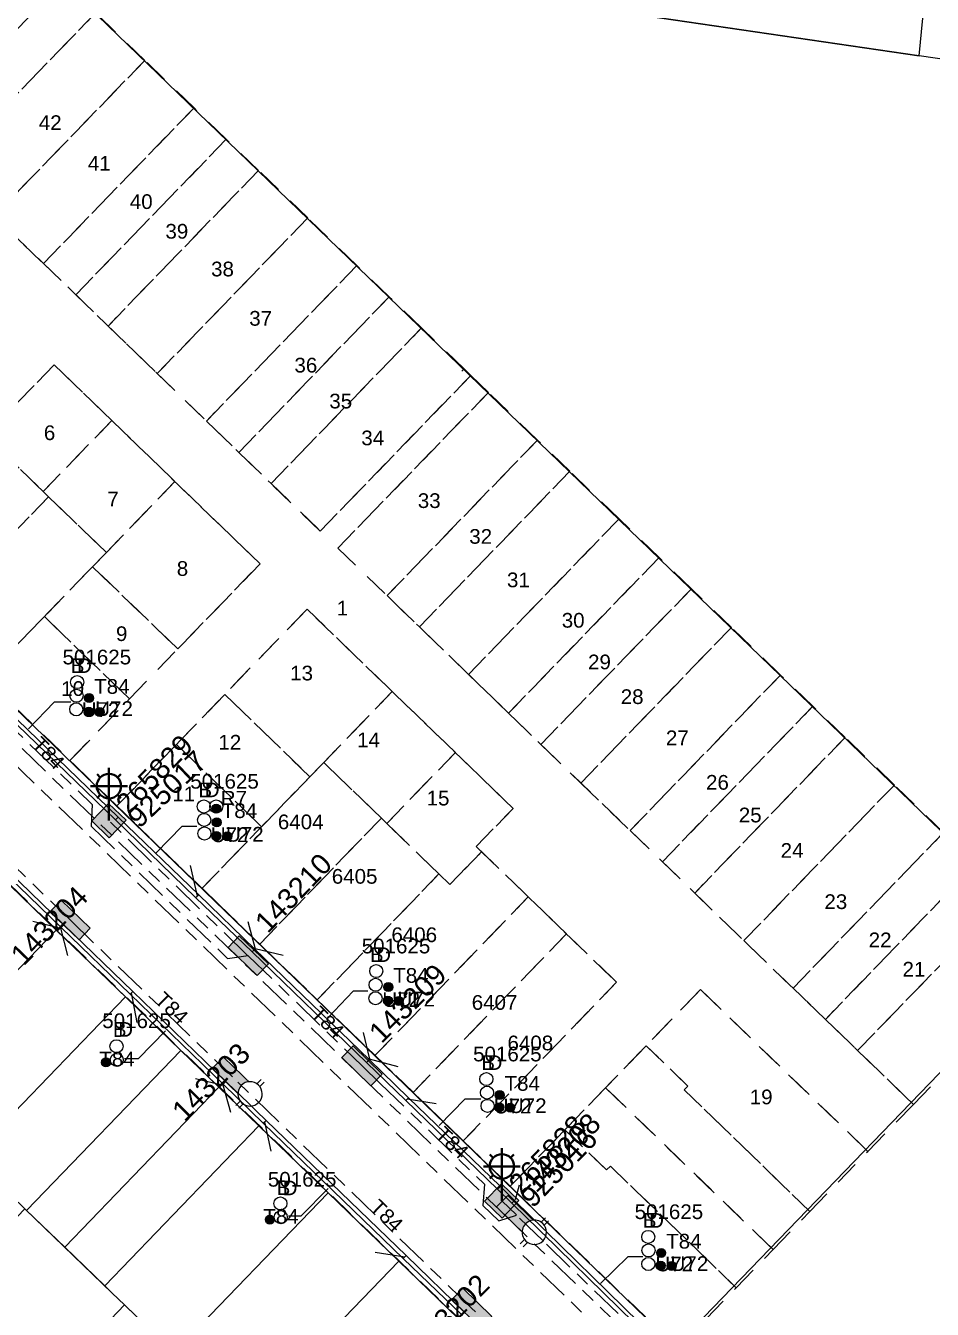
# Model space of a CAD drawing. Header units: metres. Extents: x 305195 to 306755, y 6261447 to 6263623.
# Drawn here: x 305527.5 to 305638.5, y 6262276.8 to 6262434 of the extents above; entities that cross this region are included whole.
import ezdxf
from ezdxf.enums import TextEntityAlignment as Align

# ---------------------------------------------------------------- set-up
doc = ezdxf.new("R2010")
doc.units = ezdxf.units.M
doc.linetypes.add('Cable Exist UG', pattern=[8.2, 4, -1.2, 1.8, -1.2])
doc.linetypes.add('Dash', pattern=[5, 3, -2])
doc.layers.get('0').update_dxf_attribs({"color": 6})
for name, color, linetype, lineweight in [('Cadastre Developer_SP_EXT', 9, 'Continuous', 5), ('Cadastre Land Parcels_SP_EXT', 9, 'Continuous', 5), ('Cadastre Roads_SP_EXT', 9, 'Continuous', 5)]:
    doc.layers.add(name, color=color, linetype=linetype, lineweight=lineweight)
for name, color, linetype in [('Duct_SP_EXT', 7, 'Continuous'), ('Equip_LV_EXT', 7, 'Continuous'), ('Equip_SP_SL_EXT', 7, 'Continuous'), ('Mains_HV_EXT', 7, 'Continuous'), ('Mains_LV_EXT', 7, 'Continuous'), ('Mains_LV_SL_EXT', 7, 'Continuous'), ('SupportsUG_SP_LV_EXT', 7, 'Continuous'), ('SupportsUG_SP_LV_SL_EXT', 7, 'Continuous'), ('Trench_SP_EXT', 7, 'Continuous')]:
    doc.layers.add(name, color=color, linetype=linetype)
doc.styles.add('COLUMN_LABEL', font='arial.ttf')
doc.styles.add('iecARIAL', font='arial.ttf', dxfattribs={"height": 2})
doc.styles.add('POLE_LABEL', font='arial.ttf')
doc.styles.get("Standard").update_dxf_attribs({"font": 'arial.ttf'})

# ---------------------------------------------------------------- blocks, each defined once
blk = doc.blocks.new('COLUMN_EXT')
blk.add_hatch(color=256).paths.add_polyline_path([(-1.49, 1.48), (-1.49, -1.49), (1.48, -1.49), (1.48, 1.48)])
blk.add_lwpolyline([(-1.49, -1.49), (1.48, -1.49), (1.48, 1.48), (-1.49, 1.48)], close=True)
for tag, height, style, flags, p in [('ASSET_NUM', 2.5, 'COLUMN_LABEL', 8, (2, 2)), ('STRUCTURE_PLANT_NUMBER', 0.2, 'POLE_LABEL', 9, (1.81, 0.03)), ('STREET_CODE', 0.2, 'COLUMN_LABEL', 9, (1.81, -0.2))]:
    blk.add_attdef(tag, text='', height=height, dxfattribs=dict(style=style, flags=flags)).set_placement(p, align=Align.MIDDLE_LEFT)
at = {"flags": 9}
for tag, p in [('COLUMN_TYPE', (1.81, -0.4)), ('OWNED_BY', (1.81, -0.6)), ('STATE', (1.81, -0.8)), ('USAGE', (1.81, -1)), ('STREETNAME', (1.81, -1.6)), ('LEGEND', (1.81, -1.2)), ('LOCATION', (1.81, -1.4)), ('SUBURB', (1.81, -1.8)), ('NOTES', (1.81, -2))]:
    blk.add_attdef(tag, text='', height=0.2, dxfattribs=at).set_placement(p, align=Align.MIDDLE_LEFT)
at = {"flags": 1}
blk.add_attdef('Z', (1.81, -2.35), '', height=0.2, dxfattribs=at)
blk = doc.blocks.new('PILLAR_EXT')
blk.add_hatch(color=256).paths.add_polyline_path([(-2.475, 0.99), (-2.475, -0.99), (2.475, -0.99), (2.475, 0.99)])
blk.add_lwpolyline([(-2.475, -0.99), (2.475, -0.99), (2.475, 0.99), (-2.475, 0.99)], close=True)
at = {"style": 'iecARIAL', "flags": 8}
blk.add_attdef('ASSET_NUM', (1.5, 3.5), '', height=2.5, dxfattribs=at)
for tag, p, flags in [('OWNED_BY', (0, -0.2), 9), ('STATE', (0, -0.4), 9), ('SUPPORT_TYPE', (0, -0.6), 9), ('USAGE', (0, -0.8), 9), ('LEGEND', (0, -1), 9), ('LOCATION', (0, -1.2), 9), ('NOTES', (0, -1.4), 9), ('PARENT', (0, -1.6), 9), ('STREETNAME', (0, -1.8), 9), ('SUBURB', (0, -2), 1)]:
    blk.add_attdef(tag, p, '', height=0.2, dxfattribs=dict(flags=flags))
blk = doc.blocks.new('DUCT_EXT')
blk.add_circle((0, 0.8), 0.8)
at = {"flags": 1}
blk.add_attdef('Z', (0, 0), '', height=0.2, dxfattribs=at)
at = {"flags": 9}
for tag, p in [('DUCT_CODE', (0, 0)), ('XSECT_TYPE', (0, -0.2)), ('STATE', (0, -0.6)), ('FB_REFERENCE', (0, -0.4)), ('NOTES', (0, -0.8))]:
    blk.add_attdef(tag, text='', height=0.2, dxfattribs=at).set_placement(p, align=Align.MIDDLE_LEFT)
blk = doc.blocks.new('SL_LANTERN_EXT')
at = {"lineweight": 40}
for p, q in [((0, 1.97), (0, 6.47)), ((-1.46, 5.68), (-1.06, 5.28)), ((1.46, 5.68), (1.06, 5.28)), ((-2.25, 4.22), (2.25, 4.22)), ((-1.46, 2.76), (-1.06, 3.16)), ((1.46, 2.76), (1.06, 3.16)), ((0, 0), (0, 2.72))]:
    blk.add_line(p, q, dxfattribs=at)
blk.add_circle((0, 4.22), 1.5, dxfattribs=at)
at = {"style": 'iecARIAL', "flags": 8}
blk.add_attdef('ASSET_NUM', (1.5, 1.5), '', height=2.5, dxfattribs=at)
for tag, p, height, flags in [('OPERATING_VOLTAGE', (0.98, -1.65), 0.2, 9), ('CONSTRUCTED_VOLTAGE', (0.98, -0.65), 0.2, 9), ('CONTROL_TYPE', (0.98, -0.85), 0.2, 9), ('LANTERN_PURPOSE', (0.98, -1.05), 0.2, 9), ('LANTERN_TYPE', (0.98, -1.25), 0.2, 9), ('NO_PHASES', (0.98, -1.45), 0.2, 9), ('LNUMBER', (2.18, -3.25), 2.5, 8), ('ORIENTATION', (0.98, -1.85), 0.2, 9), ('OWNED_BY', (0.98, -2.05), 0.2, 9), ('STATE', (0.98, -2.25), 0.2, 9), ('USAGE', (0.98, -2.45), 0.2, 9), ('CEXIST', (0.98, -2.65), 0.2, 9), ('CNEW', (0.98, -2.85), 0.2, 9), ('CNUMBER', (0.98, -3.05), 0.2, 9), ('CREMOVE', (0.98, -3.25), 0.2, 9), ('CREPLACE', (0.98, -3.45), 0.2, 9), ('LKINGHEIGHT', (0.98, -3.65), 0.2, 9), ('LBRACKET', (0.98, -3.85), 0.2, 9), ('LBRACKETVOCAB', (0.98, -4.05), 0.2, 9), ('LCATEGORY', (0.98, -4.25), 0.2, 9), ('LCHARGE1', (0.98, -4.45), 0.2, 9), ('LCHARGE1PERCENT', (0.98, -4.65), 0.2, 9), ('LCHARGE2', (0.98, -4.85), 0.2, 9), ('LCHARGE2PERCENT', (0.98, -5.05), 0.2, 9), ('LCHARGE3', (0.98, -5.25), 0.2, 9), ('LCHARGE3PERCENT', (0.98, -5.45), 0.2, 9), ('LEXIST', (0.98, -5.65), 0.2, 9), ('LLAMP', (0.98, -5.85), 0.2, 9), ('LLAMPVOCAB', (0.98, -6.05), 0.2, 9), ('LMAST', (0.98, -6.25), 0.2, 9), ('LMASTVOCAB', (0.98, -6.45), 0.2, 9), ('LNEW', (0.98, -6.65), 0.2, 9), ('LANTNUMBER', (0.98, -6.85), 0.2, 9), ('LOUTREACH', (0.98, -7.25), 0.2, 9), ('LOUTREACHVOCAB', (0.98, -7.45), 0.2, 9), ('LRATECODE', (0.98, -7.65), 0.2, 9), ('LREMOVE', (0.98, -7.85), 0.2, 9), ('LREPLACE', (0.98, -8.05), 0.2, 9), ('STREETNAME', (0.98, -9.25), 0.2, 9), ('SUBURB', (0.98, -9.45), 0.2, 1), ('LTYPE', (0.98, -8.25), 0.2, 9), ('LTYPEVOCAB', (0.98, -8.45), 0.2, 9), ('LEGEND', (0.98, -8.65), 0.2, 9), ('LOCATION', (0.98, -8.85), 0.2, 9), ('NOTES', (0.98, -9.05), 0.2, 9)]:
    blk.add_attdef(tag, p, '', height=height, dxfattribs=dict(flags=flags))
blk = doc.blocks.new('LV_UG_LINKS_OPEN_EXT')
for p, q in [((-0.25, 1.47), (-0.25, 2.22)), ((0.25, 1.47), (0.25, 2.22)), ((-0.25, -1.47), (-0.25, -2.22)), ((0.25, -1.47), (0.25, -2.22))]:
    blk.add_line(p, q)
at = {"flags": 9}
for tag, p in [('ACTUAL_STATUS', (0, 0)), ('CONSTRUCTED_VOLTAGE', (0, -0.2)), ('OPERATING_VOLTAGE', (0, -0.6)), ('ORIENTATION', (0, -0.8)), ('STATE', (0, -1)), ('SWITCH_TYPE', (0, -1.2)), ('NO_PHASES', (0, -0.4)), ('USAGE', (0, -1.4)), ('NOTES', (0, -1.6))]:
    blk.add_attdef(tag, text='', height=0.2, dxfattribs=at).set_placement(p, align=Align.MIDDLE_LEFT)
at = {"flags": 1}
blk.add_attdef('Z', (0, 0), '', height=0.2, dxfattribs=at)
blk.add_wipeout([(-0.25, 1.47), (-0.43, 1.43), (-0.61, 1.36), (-0.77, 1.28), (-0.93, 1.17), (-1.07, 1.05), (-1.19, 0.9), (-1.29, 0.75), (-1.38, 0.58), (-1.44, 0.4), (-1.48, 0.22), (-1.49, 0.03), (-1.49, -0.16), (-1.45, -0.34), (-1.4, -0.52), (-1.32, -0.69), (-1.23, -0.85), (-1.11, -1), (-0.98, -1.13), (-0.83, -1.24), (-0.66, -1.34), (-0.49, -1.41), (-0.31, -1.46), (-0.13, -1.49), (0.06, -1.49), (0.25, -1.47), (0.43, -1.43), (0.61, -1.36), (0.77, -1.28), (0.93, -1.17), (1.07, -1.05), (1.19, -0.9), (1.29, -0.75), (1.38, -0.58), (1.44, -0.4), (1.48, -0.22), (1.49, -0.03), (1.49, 0.16), (1.45, 0.34), (1.4, 0.52), (1.32, 0.69), (1.23, 0.85), (1.11, 1), (0.98, 1.13), (0.83, 1.24), (0.66, 1.34), (0.49, 1.41), (0.31, 1.46), (0.13, 1.49), (-0.06, 1.49)])
blk.add_lwpolyline([(0, -1.49, 1), (0, 1.49, 1)], format="xyb", close=True)
blk = doc.blocks.new('CABLE_LARGE_EXT')
h = blk.add_hatch(color=256)
edge = h.paths.add_edge_path()
edge.add_arc((0, 0.55), 0.55, 0, 360)
blk.add_circle((0, 0.55), 0.55)
at = {"flags": 1}
blk.add_attdef('Z', (0, 0), '', height=0.2, dxfattribs=at)
at = {"flags": 9}
for tag, p in [('COND_CODE', (0, 0)), ('STATE', (0, -0.4)), ('XSECT_SIZE', (0, -0.6)), ('FB_REFERENCE', (0, -0.2)), ('NOTES', (0, -0.8))]:
    blk.add_attdef(tag, text='', height=0.2, dxfattribs=at).set_placement(p, align=Align.MIDDLE_LEFT)

msp = doc.modelspace()

# ---------------------------------------------------------------- linework, layer by layer
at = {"layer": 'Cadastre Developer_SP_EXT', "linetype": 'Dash'}
for points in [[(305536.07, 6262435.57), (305532.13, 6262439.4), (305513.7, 6262420.34), (305517.65, 6262416.52), (305536.07, 6262435.57)], [(305536.07, 6262435.57), (305517.65, 6262416.52), (305523.67, 6262410.7), (305542.09, 6262429.75), (305536.07, 6262435.57)], [(305548.12, 6262423.93), (305542.1, 6262429.75), (305523.67, 6262410.7), (305529.69, 6262404.88), (305548.12, 6262423.93)], [(305552.07, 6262420.11), (305548.12, 6262423.93), (305529.69, 6262404.88), (305533.65, 6262401.05), (305552.07, 6262420.11)], [(305556.02, 6262416.28), (305552.07, 6262420.1), (305533.65, 6262401.05), (305537.6, 6262397.23), (305556.02, 6262416.28)], [(305562.04, 6262410.46), (305556.02, 6262416.28), (305537.6, 6262397.23), (305543.62, 6262391.41), (305562.04, 6262410.46)], [(305568.06, 6262404.64), (305562.04, 6262410.46), (305543.62, 6262391.41), (305549.64, 6262385.59), (305568.06, 6262404.64)], [(305636, 6262222.1), (305647.46, 6262233.86), (305607.32, 6262272.09), (305493.8, 6262381.86), (305480.77, 6262394.45), (305477.95, 6262397.92), (305474.5, 6262402.63), (305446.92, 6262404.93), (305453.69, 6262398.38), (305636, 6262222.1)], [(305572.02, 6262400.82), (305568.06, 6262404.64), (305549.64, 6262385.59), (305553.6, 6262381.76), (305572.02, 6262400.82)], [(305575.97, 6262396.99), (305572.02, 6262400.82), (305553.6, 6262381.76), (305557.55, 6262377.94), (305575.97, 6262396.99)], [(305581.99, 6262391.17), (305581.17, 6262391.97), (305580.9, 6262391.69), (305581.17, 6262391.97), (305575.97, 6262396.99), (305557.55, 6262377.94), (305563.57, 6262372.12), (305581.99, 6262391.17)], [(305531, 6262392.48), (305526.49, 6262387.81), (305525.81, 6262388.46), (305521.93, 6262384.45), (305523.28, 6262383.15), (305529.66, 6262376.98), (305538.06, 6262385.66), (305531, 6262392.48)], [(305590.17, 6262383.27), (305584.15, 6262389.09), (305565.73, 6262370.04), (305571.75, 6262364.22), (305590.17, 6262383.27)], [(305538.06, 6262385.66), (305529.66, 6262376.98), (305530.33, 6262376.33), (305537.39, 6262369.5), (305545.79, 6262378.19), (305538.06, 6262385.66)], [(305530.33, 6262376.33), (305523.28, 6262383.15), (305508.39, 6262367.75), (305515.45, 6262360.93), (305530.33, 6262376.33)], [(305594.12, 6262379.44), (305590.17, 6262383.27), (305571.75, 6262364.22), (305575.7, 6262360.39), (305594.12, 6262379.44)], [(305545.79, 6262378.19), (305537.39, 6262369.5), (305535.71, 6262367.76), (305546.13, 6262357.69), (305556.21, 6262368.11), (305545.79, 6262378.19)], [(305600.14, 6262373.62), (305594.12, 6262379.44), (305575.7, 6262360.39), (305581.72, 6262354.57), (305600.14, 6262373.62)], [(305537.39, 6262369.5), (305530.33, 6262376.33), (305515.45, 6262360.93), (305522.5, 6262354.11), (305537.39, 6262369.5)], [(305605.04, 6262368.88), (305600.14, 6262373.62), (305581.72, 6262354.57), (305586.62, 6262349.83), (305605.04, 6262368.88)], [(305609, 6262365.06), (305605.04, 6262368.88), (305586.62, 6262349.83), (305590.57, 6262346.01), (305609, 6262365.06)], [(305535.71, 6262367.76), (305529.8, 6262361.65), (305540.22, 6262351.57), (305546.13, 6262357.69), (305535.71, 6262367.76)], [(305613.89, 6262360.32), (305609, 6262365.06), (305590.57, 6262346.01), (305595.47, 6262341.27), (305613.89, 6262360.32)], [(305561.96, 6262362.55), (305551.88, 6262352.13), (305562.31, 6262342.05), (305563.99, 6262343.78), (305572.39, 6262352.47), (305561.96, 6262362.55)], [(305529.8, 6262361.65), (305522.5, 6262354.11), (305532.93, 6262344.03), (305540.22, 6262351.57), (305529.8, 6262361.65)], [(305619.91, 6262354.5), (305613.89, 6262360.32), (305595.47, 6262341.27), (305601.49, 6262335.45), (305619.91, 6262354.5)], [(305623.87, 6262350.68), (305619.91, 6262354.5), (305601.49, 6262335.45), (305605.45, 6262331.63), (305623.87, 6262350.68)], [(305551.88, 6262352.13), (305545.97, 6262346.01), (305556.4, 6262335.93), (305562.31, 6262342.05), (305551.88, 6262352.13)], [(305580.11, 6262345), (305572.39, 6262352.47), (305563.99, 6262343.78), (305571.05, 6262336.96), (305571.72, 6262336.31), (305580.11, 6262345)], [(305627.82, 6262346.86), (305623.87, 6262350.68), (305605.45, 6262331.63), (305609.4, 6262327.81), (305627.82, 6262346.86)], [(305633.84, 6262341.03), (305627.82, 6262346.86), (305609.4, 6262327.81), (305615.42, 6262321.98), (305633.84, 6262341.03)], [(305545.97, 6262346.01), (305538.68, 6262338.47), (305549.1, 6262328.39), (305556.4, 6262335.93), (305545.97, 6262346.01)], [(305571.05, 6262336.96), (305563.99, 6262343.78), (305549.1, 6262328.39), (305556.16, 6262321.56), (305571.05, 6262336.96)], [(305587.17, 6262338.17), (305580.11, 6262345), (305571.72, 6262336.31), (305578.1, 6262330.14), (305579.45, 6262328.84), (305583.32, 6262332.85), (305582.65, 6262333.5), (305587.17, 6262338.17)], [(305639.86, 6262335.21), (305633.84, 6262341.03), (305615.42, 6262321.98), (305621.44, 6262316.16), (305639.86, 6262335.21)], [(305571.05, 6262336.96), (305556.16, 6262321.56), (305563.21, 6262314.74), (305578.1, 6262330.14), (305571.05, 6262336.96)], [(305643.82, 6262331.39), (305639.86, 6262335.21), (305621.44, 6262316.16), (305625.4, 6262312.34), (305643.82, 6262331.39)], [(305589.04, 6262327.33), (305583.32, 6262332.85), (305579.45, 6262328.84), (305578.1, 6262330.14), (305563.21, 6262314.74), (305570.27, 6262307.92), (305589.04, 6262327.33)], [(305647.77, 6262327.57), (305643.82, 6262331.39), (305625.4, 6262312.34), (305629.35, 6262308.52), (305647.77, 6262327.57)], [(305593.71, 6262322.81), (305589.04, 6262327.33), (305570.27, 6262307.92), (305574.94, 6262303.4), (305593.71, 6262322.81)], [(305647.78, 6262327.57), (305629.35, 6262308.52), (305636.17, 6262301.93), (305654.59, 6262320.98), (305647.78, 6262327.57)], [(305599.85, 6262316.88), (305593.71, 6262322.81), (305574.94, 6262303.4), (305581.08, 6262297.46), (305599.85, 6262316.88)], [(305630.6, 6262296.18), (305610.12, 6262315.99), (305603.47, 6262309.11), (305608.57, 6262304.18), (305608.11, 6262303.71), (305623.5, 6262288.83), (305630.6, 6262296.18)], [(305608.11, 6262303.71), (305608.57, 6262304.18), (305603.47, 6262309.11), (305598.5, 6262303.97), (305618.99, 6262284.16), (305623.5, 6262288.83), (305608.11, 6262303.71)], [(305598.5, 6262303.97), (305593.52, 6262298.83), (305598.62, 6262293.9), (305599.08, 6262294.37), (305614.47, 6262279.49), (305618.99, 6262284.16), (305598.5, 6262303.97)], [(305614.47, 6262279.49), (305599.08, 6262294.37), (305598.62, 6262293.9), (305593.52, 6262298.83), (305586.83, 6262291.9), (305607.32, 6262272.09), (305614.47, 6262279.49)]]:
    msp.add_lwpolyline(points, close=True, dxfattribs=at)
msp.add_lwpolyline([(305526.49, 6262387.81), (305531, 6262392.48), (305556.21, 6262368.11), (305532.93, 6262344.03), (305538.68, 6262338.47), (305561.96, 6262362.55), (305587.17, 6262338.17), (305582.65, 6262333.5), (305599.85, 6262316.88), (305581.08, 6262297.46), (305586.83, 6262291.9), (305610.12, 6262315.99), (305630.6, 6262296.18), (305636.17, 6262301.93), (305636.17, 6262301.93), (305565.73, 6262370.04), (305584.15, 6262389.09), (305581.99, 6262391.17), (305563.57, 6262372.12), (305502.16, 6262431.51)], dxfattribs=at)
at = {"layer": 'Cadastre Land Parcels_SP_EXT', "linetype": 'Continuous'}
for points in [[(305520.32, 6262450.72), (305654.26, 6262321.2), (305607.05, 6262272.27)], [(305654.26, 6262321.2), (305520.32, 6262450.72)], [(305656.98, 6262427.37), (305636.88, 6262430.31), (305591.72, 6262436.91)], [(305479.51, 6262395.56), (305607.05, 6262272.27), (305654.26, 6262321.2)]]:
    msp.add_lwpolyline(points, dxfattribs=at)
for points in [[(305531.25, 6262323.28), (305522.77, 6262331.48), (305503.88, 6262311.9), (305505.63, 6262310.21), (305512.36, 6262303.7), (305531.25, 6262323.28)], [(305539.73, 6262315.08), (305531.25, 6262323.28), (305512.36, 6262303.7), (305516.54, 6262299.67), (305520.85, 6262295.5), (305539.73, 6262315.08)], [(305546.5, 6262308.54), (305539.73, 6262315.08), (305520.85, 6262295.5), (305527.42, 6262289.14), (305527.61, 6262288.95), (305546.5, 6262308.54)], [(305551.17, 6262304.02), (305546.5, 6262308.54), (305527.61, 6262288.95), (305532.29, 6262284.44), (305551.17, 6262304.02)], [(305556.07, 6262299.29), (305551.17, 6262304.02), (305532.29, 6262284.44), (305537.19, 6262279.71), (305556.07, 6262299.29)], [(305564.55, 6262291.09), (305556.07, 6262299.29), (305537.19, 6262279.71), (305538.12, 6262278.81), (305539.6, 6262277.38), (305545.67, 6262271.5), (305564.55, 6262291.09)], [(305573.18, 6262282.74), (305564.55, 6262291.09), (305545.67, 6262271.5), (305550.98, 6262266.35), (305554.3, 6262263.15), (305573.18, 6262282.74)], [(305539.6, 6262277.38), (305538.12, 6262278.81), (305527.42, 6262289.14), (305498.42, 6262258.92), (305510.69, 6262247.12), (305539.6, 6262277.38)], [(305580.41, 6262275.76), (305573.18, 6262282.74), (305554.3, 6262263.15), (305561.53, 6262256.17), (305580.41, 6262275.76)], [(305550.98, 6262266.35), (305539.6, 6262277.38), (305510.69, 6262247.12), (305521.77, 6262236.46), (305550.98, 6262266.35)]]:
    msp.add_lwpolyline(points, close=True, dxfattribs=at)
at = {"layer": 'Cadastre Roads_SP_EXT', "linetype": 'Continuous'}
for points in [[(305591.72, 6262436.91), (305636.88, 6262430.31), (305638.17, 6262443.77)], [(305607.05, 6262272.27), (305479.51, 6262395.56)], [(305468.38, 6262384.05), (305635.73, 6262222.28)]]:
    msp.add_lwpolyline(points, dxfattribs=at)
at = {"layer": 'Duct_SP_EXT'}
for p, q in [((305522.02, 6262353.36), (305538.83, 6262337.11)), ((305521.69, 6262353.02), (305538.5, 6262336.76)), ((305538.5, 6262336.76), (305538.67, 6262336.93)), ((305538.5, 6262336.76), (305538.67, 6262336.93)), ((305538.5, 6262336.76), (305548.32, 6262327.26)), ((305538.83, 6262337.11), (305538.67, 6262336.93)), ((305538.83, 6262337.11), (305538.67, 6262336.93)), ((305538.83, 6262337.11), (305548.66, 6262327.61)), ((305523.39, 6262331.76), (305531.84, 6262323.59)), ((305523.72, 6262332.11), (305532.17, 6262323.93)), ((305548.32, 6262327.26), (305548.49, 6262327.44)), ((305548.32, 6262327.26), (305548.49, 6262327.44)), ((305548.32, 6262327.26), (305555.22, 6262320.6)), ((305548.66, 6262327.61), (305548.49, 6262327.44)), ((305548.66, 6262327.61), (305548.49, 6262327.44)), ((305548.66, 6262327.61), (305555.55, 6262320.94)), ((305531.84, 6262323.59), (305532.01, 6262323.76)), ((305531.84, 6262323.59), (305532.01, 6262323.76)), ((305531.84, 6262323.59), (305540.3, 6262315.41)), ((305532.17, 6262323.93), (305532.01, 6262323.76)), ((305532.17, 6262323.93), (305532.01, 6262323.76)), ((305532.17, 6262323.93), (305540.63, 6262315.75)), ((305555.22, 6262320.6), (305555.39, 6262320.77)), ((305555.22, 6262320.6), (305555.39, 6262320.77)), ((305555.22, 6262320.6), (305569.22, 6262307.06)), ((305555.55, 6262320.94), (305555.39, 6262320.77)), ((305555.55, 6262320.94), (305555.39, 6262320.77)), ((305555.55, 6262320.94), (305569.55, 6262307.41)), ((305540.3, 6262315.41), (305540.47, 6262315.58)), ((305540.3, 6262315.41), (305540.47, 6262315.58)), ((305540.63, 6262315.75), (305540.47, 6262315.58)), ((305540.63, 6262315.75), (305540.47, 6262315.58)), ((305569.22, 6262307.06), (305569.38, 6262307.24)), ((305569.22, 6262307.06), (305569.38, 6262307.24)), ((305569.22, 6262307.06), (305574.04, 6262302.4)), ((305569.55, 6262307.41), (305569.38, 6262307.24)), ((305569.55, 6262307.41), (305569.38, 6262307.24)), ((305569.55, 6262307.41), (305574.37, 6262302.74)), ((305574.37, 6262302.74), (305574.21, 6262302.57)), ((305574.37, 6262302.74), (305574.21, 6262302.57)), ((305574.37, 6262302.74), (305585.58, 6262291.9)), ((305574.04, 6262302.4), (305574.21, 6262302.57)), ((305574.04, 6262302.4), (305574.21, 6262302.57)), ((305574.04, 6262302.4), (305585.25, 6262291.56)), ((305556.63, 6262299.61), (305556.8, 6262299.79)), ((305556.63, 6262299.61), (305556.8, 6262299.79)), ((305556.63, 6262299.61), (305573.74, 6262283.07)), ((305585.25, 6262291.56), (305585.42, 6262291.73)), ((305585.58, 6262291.9), (305585.42, 6262291.73)), ((305585.58, 6262291.9), (305587.36, 6262290.18)), ((305585.25, 6262291.56), (305587.03, 6262289.84)), ((305587.36, 6262290.18), (305587.2, 6262290.01)), ((305587.36, 6262290.18), (305587.2, 6262290.01)), ((305587.03, 6262289.84), (305587.2, 6262290.01)), ((305587.03, 6262289.84), (305587.2, 6262290.01)), ((305573.74, 6262283.07), (305573.91, 6262283.25)), ((305573.74, 6262283.07), (305573.91, 6262283.25)), ((305573.74, 6262283.07), (305580.98, 6262276.07)), ((305574.07, 6262283.42), (305573.91, 6262283.25)), ((305574.07, 6262283.42), (305573.91, 6262283.25)), ((305574.07, 6262283.42), (305581.31, 6262276.42))]:
    msp.add_line(p, q, dxfattribs=at)
for points in [[(305533.03, 6262351.16), (305531.01, 6262351.16), (305527.88, 6262347.92)], [(305548.47, 6262335.96), (305546.64, 6262335.96), (305543.5, 6262332.71)], [(305569.41, 6262315.79), (305567.62, 6262315.78), (305564.49, 6262312.54)], [(305539.62, 6262307.56), (305541.32, 6262307.56), (305544.62, 6262310.93)], [(305583.22, 6262302.58), (305581.26, 6262302.57), (305578.12, 6262299.33)], [(305559.67, 6262288.27), (305561.24, 6262288.27), (305564.53, 6262291.65)], [(305603.04, 6262283.26), (305601.2, 6262283.25), (305597.89, 6262280.01)]]:
    msp.add_lwpolyline(points, dxfattribs=at)
at = {"layer": 'Mains_LV_EXT', "linetype": 'Cable Exist UG'}
for points in [[(305514.01, 6262359.52), (305516.22, 6262357.38), (305516.22, 6262357.38), (305535.65, 6262338.65), (305535.53, 6262336.01), (305535.53, 6262336.01), (305552.23, 6262319.78), (305554.74, 6262320.14)], [(305506.95, 6262349.65), (305532.96, 6262324.51)], [(305554.75, 6262320.13), (305568.69, 6262306.65)], [(305600.26, 6262259.44), (305582.1, 6262276.99)]]:
    msp.add_lwpolyline(points, dxfattribs=at)
at = {"layer": 'Mains_LV_SL_EXT', "linetype": 'Cable Exist UG'}
msp.add_lwpolyline([(305554.68, 6262320.17), (305537.64, 6262336.72)], dxfattribs=at)
at = {"layer": 'Trench_SP_EXT', "linetype": 'Cable Exist UG'}
for points in [[(305547.66, 6262331.16), (305548.49, 6262327.44)], [(305528.38, 6262324.36), (305531.82, 6262323.52)], [(305532.68, 6262320.18), (305531.82, 6262323.52)], [(305554.7, 6262324.31), (305555.61, 6262320.97)], [(305559.03, 6262320.17), (305555.61, 6262320.97)], [(305541.17, 6262311.96), (305540.47, 6262315.58)], [(305568.83, 6262310.74), (305569.59, 6262307.45)], [(305573.12, 6262306.53), (305569.59, 6262307.45)], [(305548.3, 6262305.09), (305551.7, 6262304.3)], [(305552.61, 6262300.92), (305551.7, 6262304.3)], [(305577.78, 6262302), (305574.21, 6262302.57)], [(305557.56, 6262296.19), (305556.8, 6262299.79)], [(305587.92, 6262292.03), (305587.41, 6262290.23)], [(305570.28, 6262283.82), (305573.91, 6262283.25)]]:
    msp.add_lwpolyline(points, dxfattribs=at)

# ---------------------------------------------------------------- block references
at = {"layer": 'Duct_SP_EXT'}
for name, p in [('DUCT_EXT', (305533.82, 6262352.83)), ('DUCT_EXT', (305533.74, 6262351.16)), ('CABLE_LARGE_EXT', (305535.28, 6262351.12)), ('DUCT_EXT', (305533.71, 6262349.5)), ('CABLE_LARGE_EXT', (305535.24, 6262349.46)), ('CABLE_LARGE_EXT', (305536.57, 6262349.42)), ('DUCT_EXT', (305549.31, 6262337.6)), ('DUCT_EXT', (305550.84, 6262337.6)), ('DUCT_EXT', (305549.36, 6262335.96)), ('CABLE_LARGE_EXT', (305550.84, 6262337.6)), ('DUCT_EXT', (305549.39, 6262334.3)), ('CABLE_LARGE_EXT', (305550.91, 6262335.91)), ('CABLE_LARGE_EXT', (305550.86, 6262334.25)), ('CABLE_LARGE_EXT', (305552.19, 6262334.21)), ('DUCT_EXT', (305570.43, 6262317.45)), ('DUCT_EXT', (305570.35, 6262315.78)), ('DUCT_EXT', (305570.33, 6262314.12)), ('CABLE_LARGE_EXT', (305571.9, 6262315.74)), ('CABLE_LARGE_EXT', (305571.85, 6262314.08)), ('CABLE_LARGE_EXT', (305573.18, 6262314.04)), ('DUCT_EXT', (305538.63, 6262308.25)), ('CABLE_LARGE_EXT', (305537.34, 6262306.53)), ('DUCT_EXT', (305538.66, 6262306.58)), ('DUCT_EXT', (305583.9, 6262304.23)), ('DUCT_EXT', (305583.98, 6262302.57)), ('CABLE_LARGE_EXT', (305585.53, 6262302.52)), ('DUCT_EXT', (305584.05, 6262300.95)), ('CABLE_LARGE_EXT', (305585.49, 6262301.03)), ('CABLE_LARGE_EXT', (305586.82, 6262300.99)), ('DUCT_EXT', (305558.69, 6262289)), ('DUCT_EXT', (305558.73, 6262287.32)), ('CABLE_LARGE_EXT', (305557.4, 6262287.27)), ('DUCT_EXT', (305603.72, 6262284.91)), ('DUCT_EXT', (305603.75, 6262283.25)), ('CABLE_LARGE_EXT', (305605.3, 6262283.2)), ('DUCT_EXT', (305603.73, 6262281.59)), ('CABLE_LARGE_EXT', (305605.24, 6262281.64)), ('CABLE_LARGE_EXT', (305606.57, 6262281.6))]:
    msp.add_blockref(name, p, dxfattribs=at)
at = {"layer": 'Equip_SP_SL_EXT'}
ref = msp.add_blockref('SL_LANTERN_EXT', (305537.71, 6262336.68), dxfattribs=at)
ref.add_attrib('ASSET_NUM', '265829', dxfattribs={"layer": '0', "height": 2.5, "rotation": 46.0354, "style": 'iecARIAL'}).set_placement((305539.21, 6262338.18), align=Align.MIDDLE_LEFT)
ref = msp.add_blockref('SL_LANTERN_EXT', (305585.8, 6262290.11), dxfattribs=at)
ref.add_attrib('ASSET_NUM', '265828', dxfattribs={"layer": '0', "height": 2.5, "rotation": 45.965, "style": 'iecARIAL'}).set_placement((305587.3, 6262291.61), align=Align.MIDDLE_LEFT)
at = {"layer": 'SupportsUG_SP_LV_EXT'}
ref = msp.add_blockref('PILLAR_EXT', (305554.75, 6262320.13), dxfattribs=dict(at, rotation=315.9633009446451))
ref.add_attrib('ASSET_NUM', '143210', dxfattribs={"layer": '0', "height": 2.5, "rotation": 46.226, "style": 'iecARIAL'}).set_placement((305556.25, 6262323.63), align=Align.MIDDLE_LEFT)
ref = msp.add_blockref('PILLAR_EXT', (305532.96, 6262324.51), dxfattribs=dict(at, rotation=135.9630085514441))
ref.add_attrib('ASSET_NUM', '143204', dxfattribs={"layer": '0', "height": 2.5, "rotation": 45.9114, "style": 'iecARIAL'}).set_placement((305534.46, 6262328.01), align=Align.MIDDLE_RIGHT)
ref = msp.add_blockref('PILLAR_EXT', (305568.69, 6262306.65), dxfattribs=dict(at, rotation=315.96330089828))
ref.add_attrib('ASSET_NUM', '143209', dxfattribs={"layer": '0', "height": 2.5, "rotation": 45.5892, "style": 'iecARIAL'}).set_placement((305570.19, 6262310.15), align=Align.MIDDLE_LEFT)
ref = msp.add_blockref('PILLAR_EXT', (305552.82, 6262305.3), dxfattribs=dict(at, rotation=135.9630085514441))
ref.add_attrib('ASSET_NUM', '143203', dxfattribs={"layer": '0', "height": 2.5, "rotation": 44.9997, "style": 'iecARIAL'}).set_placement((305554.32, 6262308.8), align=Align.MIDDLE_RIGHT)
ref = msp.add_blockref('PILLAR_EXT', (305587.61, 6262288.36), dxfattribs=dict(at, rotation=315.9633009678278))
ref.add_attrib('ASSET_NUM', '143208', dxfattribs={"layer": '0', "height": 2.5, "rotation": 45.9617, "style": 'iecARIAL'}).set_placement((305589.11, 6262291.86), align=Align.MIDDLE_LEFT)
ref = msp.add_blockref('PILLAR_EXT', (305582.1, 6262276.99), dxfattribs=dict(at, rotation=135.9630085514441))
ref.add_attrib('ASSET_NUM', '143202', dxfattribs={"layer": '0', "height": 2.5, "rotation": 45.1036, "style": 'iecARIAL'}).set_placement((305583.6, 6262280.49), align=Align.MIDDLE_RIGHT)
at = {"layer": 'SupportsUG_SP_LV_SL_EXT'}
ref = msp.add_blockref('COLUMN_EXT', (305537.71, 6262336.68), dxfattribs=dict(at, rotation=315.9633009446451))
ref.add_attrib('ASSET_NUM', '925017', dxfattribs={"layer": '0', "height": 2.5, "rotation": 43.5014, "style": 'COLUMN_LABEL'}).set_placement((305539.71, 6262337.43), align=Align.TOP_LEFT)
ref = msp.add_blockref('COLUMN_EXT', (305585.8, 6262290.11), dxfattribs=dict(at, rotation=315.9633009678278))
ref.add_attrib('ASSET_NUM', '925016', dxfattribs={"layer": '0', "height": 2.5, "rotation": 45.9679, "style": 'COLUMN_LABEL'}).set_placement((305587.8, 6262290.86), align=Align.TOP_LEFT)

# ---------------------------------------------------------------- texts
at = {"layer": 'Cadastre Developer_SP_EXT'}
for s, p in [('42', (305529.12, 6262421.23)), ('41', (305535.12, 6262416.24)), ('40', (305540.26, 6262411.56)), ('39', (305544.62, 6262407.93)), ('38', (305550.21, 6262403.31)), ('37', (305554.88, 6262397.27)), ('36', (305560.41, 6262391.54)), ('35', (305564.68, 6262387.14)), ('6', (305529.74, 6262383.26)), ('34', (305568.6, 6262382.63)), ('7', (305537.51, 6262375.14)), ('33', (305575.51, 6262374.95)), ('32', (305581.81, 6262370.57)), ('8', (305546.01, 6262366.64)), ('31', (305586.43, 6262365.25)), ('1', (305565.59, 6262361.79)), ('30', (305593.13, 6262360.3)), ('9', (305538.57, 6262358.66)), ('29', (305596.35, 6262355.2)), ('13', (305559.89, 6262353.84)), ('10', (305531.86, 6262351.94)), ('28', (305600.35, 6262350.95)), ('12', (305551.1, 6262345.37)), ('14', (305568.08, 6262345.66)), ('27', (305605.88, 6262345.91)), ('26', (305610.79, 6262340.46)), ('11', (305545.46, 6262339.03)), ('15', (305576.59, 6262338.53)), ('6404', (305558.38, 6262335.62)), ('25', (305614.8, 6262336.46)), ('24', (305619.92, 6262332.12)), ('6405', (305564.98, 6262328.95)), ('23', (305625.28, 6262325.85)), ('6406', (305572.28, 6262321.8)), ('22', (305630.7, 6262321.17)), ('21', (305634.84, 6262317.58)), ('6407', (305582.11, 6262313.51)), ('6408', (305586.49, 6262308.55)), ('19', (305616.14, 6262301.94))]:
    msp.add_text(s, height=1.8, dxfattribs=at).set_placement(p)
at = {"layer": 'Duct_SP_EXT'}
for s, p in [('501625', (305532.03, 6262355.8)), ('B', (305533.03, 6262354.75)), ('D', (305533.8, 6262354.75)), ('T84', (305535.89, 6262352.2)), ('U72', (305534.37, 6262349.37)), ('U72', (305536.03, 6262349.49)), ('501625', (305547.66, 6262340.59)), ('B', (305548.66, 6262339.54)), ('D', (305549.43, 6262339.54)), ('R7', (305551.4, 6262338.52)), ('T84', (305551.51, 6262336.99)), ('U72', (305550.18, 6262334.04)), ('U72', (305552.03, 6262334.1)), ('501625', (305568.65, 6262320.42)), ('B', (305569.65, 6262319.37)), ('D', (305570.42, 6262319.37)), ('T84', (305572.5, 6262316.82)), ('U72', (305571.17, 6262313.87)), ('U72', (305573.02, 6262313.92)), ('501625', (305536.89, 6262311.27)), ('B', (305538.19, 6262310.2)), ('D', (305538.84, 6262310.21)), ('501625', (305582.28, 6262307.2)), ('T84', (305536.53, 6262306.58)), ('B', (305583.28, 6262306.15)), ('D', (305584.05, 6262306.15)), ('T84', (305586.13, 6262303.6)), ('U72', (305584.81, 6262300.82)), ('U72', (305586.66, 6262300.87)), ('501625', (305557.16, 6262291.86)), ('B', (305558.23, 6262290.83)), ('D', (305558.97, 6262290.81)), ('T84', (305556.6, 6262287.32)), ('501625', (305602.05, 6262287.89)), ('B', (305603.05, 6262286.83)), ('D', (305603.82, 6262286.83)), ('T84', (305605.91, 6262284.28)), ('U72', (305604.6, 6262281.49)), ('U72', (305606.45, 6262281.54))]:
    msp.add_text(s, height=1.8, dxfattribs=at).set_placement(p)
at = {"layer": 'Mains_LV_EXT'}
for rotation, p in [(314.1038, (305528.14, 6262345.86)), (315.963, (305543.23, 6262314.58)), (316.0593, (305562.29, 6262312.84)), (316.0871, (305577.54, 6262298.09)), (315.963, (305569.52, 6262289.16))]:
    msp.add_text('T84', height=1.8, rotation=rotation, dxfattribs=at).set_placement(p)

# ---------------------------------------------------------------- next in the draw order: block references
at = {"layer": 'Equip_LV_EXT'}
for p, rotation in [((305554.98, 6262303.22), 135.9630085514441), ((305589.77, 6262286.27), 315.9633009678278)]:
    msp.add_blockref('LV_UG_LINKS_OPEN_EXT', p, dxfattribs=dict(at, rotation=rotation))

# ---------------------------------------------------------------- next in the draw order: linework, layer by layer
at = {"layer": 'Duct_SP_EXT'}
for p, q in [((305540.3, 6262315.41), (305551.69, 6262304.39)), ((305540.63, 6262315.75), (305552.03, 6262304.74)), ((305551.69, 6262304.39), (305551.86, 6262304.56)), ((305551.69, 6262304.39), (305551.86, 6262304.56)), ((305551.69, 6262304.39), (305556.63, 6262299.61)), ((305552.03, 6262304.74), (305551.86, 6262304.56)), ((305552.03, 6262304.74), (305551.86, 6262304.56)), ((305552.03, 6262304.74), (305556.97, 6262299.96)), ((305556.97, 6262299.96), (305556.8, 6262299.79)), ((305556.97, 6262299.96), (305556.8, 6262299.79)), ((305556.97, 6262299.96), (305574.07, 6262283.42)), ((305587.36, 6262290.18), (305605.77, 6262272.17)), ((305587.03, 6262289.84), (305605.43, 6262271.83))]:
    msp.add_line(p, q, dxfattribs=at)
at = {"layer": 'Mains_HV_EXT', "linetype": 'Cable Exist UG'}
for points in [[(305490.32, 6262378.25), (305603.86, 6262268.47)], [(305491.71, 6262379.69), (305605.24, 6262269.92)]]:
    msp.add_lwpolyline(points, dxfattribs=at)
at = {"layer": 'Mains_LV_EXT', "linetype": 'Cable Exist UG'}
for points in [[(305532.96, 6262324.51), (305552.82, 6262305.3)], [(305568.69, 6262306.65), (305570.92, 6262304.5), (305570.92, 6262304.5), (305583.68, 6262292.16), (305583.48, 6262289.57), (305583.48, 6262289.57), (305585.43, 6262287.69), (305587.61, 6262288.36)], [(305582.1, 6262276.99), (305552.82, 6262305.3)], [(305710.8, 6262284.49), (305708.2, 6262282.94), (305702.14, 6262285.73), (305702.14, 6262285.73), (305698.24, 6262277.98), (305691.5, 6262265.77), (305686.72, 6262257.7), (305680.02, 6262247.31), (305677.01, 6262246.34), (305674.33, 6262242.21), (305660.68, 6262223.01), (305656.92, 6262221.08), (305645.82, 6262229.41), (305645.82, 6262229.41), (305629.49, 6262245.03), (305629.47, 6262247.78), (305590.85, 6262285.21), (305587.57, 6262288.38)]]:
    msp.add_lwpolyline(points, dxfattribs=at)
at = {"layer": 'Mains_LV_SL_EXT', "linetype": 'Cable Exist UG'}
msp.add_lwpolyline([(305587.61, 6262288.39), (305585.8, 6262290.14)], dxfattribs=at)

doc.saveas('drawing.dxf')
